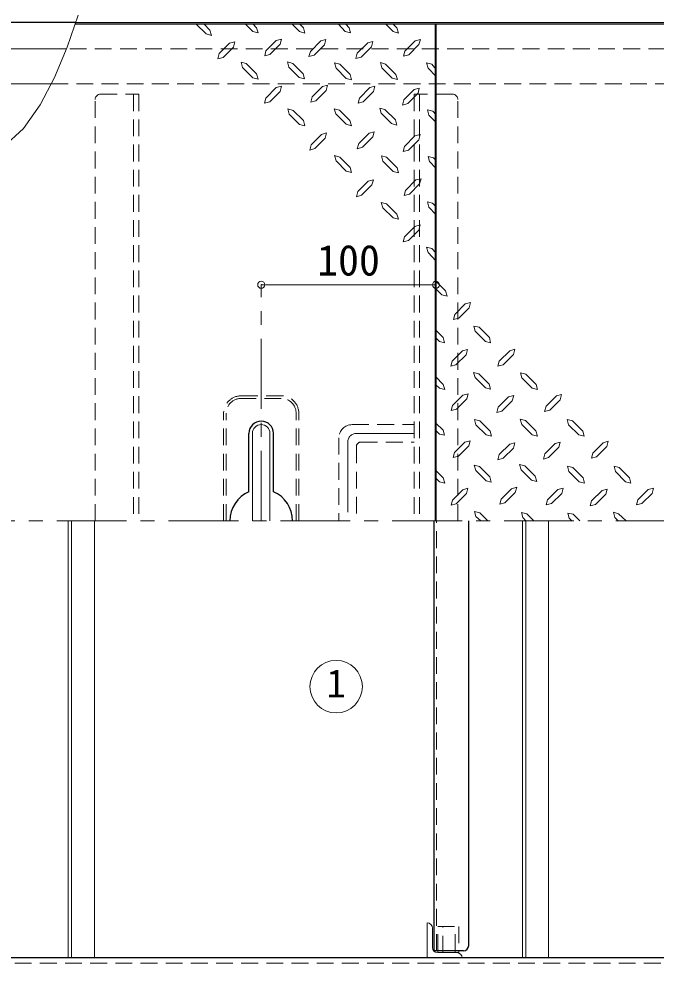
# Model space of a CAD drawing. Units: millimetres at full size, sheet at 1:8; details may follow other scales. Extents: x -1700 to 1540, y -1124 to 1124.
# Drawn here: x -589 to -224, y 296 to 836 of the extents above; entities that cross this region are included whole.
import ezdxf
from ezdxf.enums import TextEntityAlignment as Align

# ---------------------------------------------------------------- set-up
doc = ezdxf.new("R2010")
doc.units = ezdxf.units.MM
doc.header["$LTSCALE"] = 8
doc.header["$PDMODE"] = 32
doc.header["$PDSIZE"] = 4
doc.linetypes.add('CHAIN1', pattern=[8, 5, -1, 1, -1])
doc.linetypes.add('DASHED1', pattern=[1.8, 1.2, -0.6])
doc.layers.add('0-A', color=4, linetype='Continuous', lineweight=9)
doc.styles.add('ＭＳ ゴシック', font='')
doc.styles.get('ＭＳ ゴシック').set_extended_font_data('MS Gothic')

msp = doc.modelspace()

# ---------------------------------------------------------------- linework, layer by layer
at = {"layer": '0-A', "color": 7, "lineweight": 18}
for p, q in [((-560.96, 819.902), (-554.495, 838.198)), ((185.163, 834.015), (-555.973, 834.015)), ((-869.837, 819.015), (-561.325, 819.015)), ((-568.081, 802.593), (-560.96, 819.902)), ((-576.274, 786.893), (-568.081, 802.593)), ((-585.954, 773.428), (-576.274, 786.893)), ((-597.537, 762.82), (-585.954, 773.428)), ((-454.837, 549.015), (-454.837, 599.015)), ((-444.837, 549.015), (-444.837, 599.015)), ((-560.337, 549.015), (-560.337, 299.015)), ((-558.337, 299.015), (-558.337, 549.015)), ((-300.337, 549.015), (-300.337, 299.015)), ((-298.337, 299.015), (-298.337, 549.015)), ((-354.837, 319.015), (-354.837, 299.015)), ((-351.837, 305.015), (-351.837, 316.015)), ((-348.837, 302.015), (-348.837, 303.031)), ((-338.839, 302.015), (-338.839, 303.031)), ((-336.682, 303.031), (-336.682, 302.015)), ((-336.682, 302.015), (-348.837, 302.015))]:
    msp.add_line(p, q, dxfattribs=at)
at = {"layer": '0-A', "color": 5, "lineweight": 25}
for p, q in [((-555.892, 834.015), (-884.837, 834.015)), ((184.163, 833.015), (-556.326, 833.015)), ((-456.837, 565.598), (-456.837, 599.015)), ((-442.837, 565.598), (-442.837, 599.015)), ((-351.087, 549.015), (-351.087, 303.031)), ((-331.087, 306.031), (-331.087, 549.015)), ((-334.087, 303.031), (-351.087, 303.031)), ((150.163, 299.015), (-849.837, 299.015))]:
    msp.add_line(p, q, dxfattribs=at)
at = {"layer": '0-A'}
for p, q in [((-486.988, 833.015), (-481.321, 827.484)), ((-482.54, 833.015), (-479.165, 829.64)), ((-458.821, 833.015), (-454.603, 828.796)), ((-432.103, 833.015), (-427.884, 828.796)), ((-427.696, 833.015), (-425.634, 830.952)), ((-405.694, 833.015), (-401.728, 828.89)), ((-401.446, 833.015), (-399.478, 831.046)), ((-378.571, 833.015), (-374.353, 828.796)), ((-374.259, 833.015), (-372.196, 830.952)), ((-424.884, 827.952), (-427.884, 828.796)), ((-425.634, 830.952), (-424.884, 827.952)), ((-398.728, 828.14), (-401.728, 828.89)), ((-399.478, 831.046), (-398.728, 828.14)), ((-371.353, 827.952), (-374.353, 828.796)), ((-372.196, 830.952), (-371.353, 827.952)), ((-473.915, 816.234), (-467.915, 822.234)), ((-467.915, 822.234), (-465.009, 822.984)), ((-465.009, 822.984), (-465.759, 819.984)), ((-444.853, 815.671), (-439.04, 821.577)), ((-421.696, 817.546), (-415.79, 823.546)), ((-419.54, 815.39), (-413.634, 821.296)), ((-394.884, 816.421), (-388.884, 822.421)), ((-388.884, 822.421), (-385.978, 823.171)), ((-385.978, 823.171), (-386.728, 820.171)), ((-367.603, 817.64), (-361.696, 823.64)), ((-365.446, 815.484), (-359.54, 821.39)), ((-361.696, 823.64), (-358.696, 824.39)), ((-358.696, 824.39), (-359.54, 821.39)), ((-473.915, 816.234), (-474.665, 813.327)), ((-471.665, 814.077), (-465.759, 819.984)), ((-447.103, 817.827), (-447.853, 814.921)), ((-444.853, 815.671), (-447.853, 814.921)), ((-421.696, 817.546), (-422.54, 814.64)), ((-394.884, 816.421), (-395.634, 813.515)), ((-392.634, 814.265), (-386.728, 820.171)), ((-367.603, 817.64), (-368.446, 814.734)), ((-471.665, 814.077), (-474.665, 813.327)), ((-458.353, 810.609), (-461.259, 811.359)), ((-460.509, 808.359), (-461.259, 811.359)), ((-458.353, 810.609), (-452.446, 804.609)), ((-433.978, 808.452), (-434.728, 811.452)), ((-431.821, 810.609), (-434.728, 811.452)), ((-431.821, 810.609), (-425.821, 804.702)), ((-419.54, 815.39), (-422.54, 814.64)), ((-404.821, 810.14), (-407.821, 810.89)), ((-406.978, 807.89), (-407.821, 810.89)), ((-404.821, 810.14), (-398.915, 804.234)), ((-392.634, 814.265), (-395.634, 813.515)), ((-380.821, 808.077), (-381.665, 811.077)), ((-378.665, 810.234), (-381.665, 811.077)), ((-378.665, 810.234), (-372.759, 804.327)), ((-365.446, 815.484), (-368.446, 814.734)), ((-352.228, 810.14), (-355.228, 810.89)), ((-354.384, 807.89), (-355.228, 810.89)), ((-352.228, 810.14), (-349.837, 807.408)), ((-460.509, 808.359), (-454.603, 802.452)), ((-433.978, 808.452), (-428.071, 802.546)), ((-406.978, 807.89), (-401.165, 802.077)), ((-380.821, 808.077), (-374.915, 802.171)), ((-354.384, 807.89), (-349.837, 803.343)), ((-425.071, 801.796), (-428.071, 802.546)), ((-425.821, 804.702), (-425.071, 801.796)), ((-398.165, 801.234), (-401.165, 802.077)), ((-398.915, 804.234), (-398.165, 801.234)), ((-371.915, 801.421), (-374.915, 802.171)), ((-372.759, 804.327), (-371.915, 801.421)), ((-569.949, 799.015), (-849.837, 799.015)), ((-447.103, 790.827), (-441.196, 796.827)), ((-444.946, 788.671), (-439.04, 794.577)), ((-441.196, 796.827), (-438.29, 797.577)), ((-438.29, 797.577), (-439.04, 794.577)), ((-420.665, 791.484), (-414.759, 797.39)), ((-418.509, 789.327), (-412.603, 795.234)), ((-414.759, 797.39), (-411.853, 798.234)), ((-411.853, 798.234), (-412.603, 795.234)), ((-393.665, 790.827), (-387.759, 796.827)), ((-391.415, 788.671), (-385.603, 794.577)), ((-387.759, 796.827), (-384.759, 797.577)), ((-384.759, 797.577), (-385.603, 794.577)), ((-368.165, 789.796), (-362.259, 795.702)), ((-447.103, 790.827), (-447.946, 787.921)), ((-444.946, 788.671), (-447.946, 787.921)), ((-420.665, 791.484), (-421.509, 788.484)), ((-418.509, 789.327), (-421.509, 788.484)), ((-393.665, 790.827), (-394.415, 787.921)), ((-391.415, 788.671), (-394.415, 787.921)), ((-368.165, 789.796), (-369.009, 786.796)), ((-366.009, 787.64), (-360.103, 793.546)), ((-431.634, 783.796), (-434.54, 784.64)), ((-433.79, 781.64), (-434.54, 784.64)), ((-431.634, 783.796), (-425.634, 777.89)), ((-405.009, 783.89), (-408.009, 784.734)), ((-407.165, 781.734), (-408.009, 784.734)), ((-405.009, 783.89), (-399.103, 777.984)), ((-379.04, 784.265), (-381.946, 785.109)), ((-381.196, 782.109), (-381.946, 785.109)), ((-379.04, 784.265), (-373.04, 778.359)), ((-366.009, 787.64), (-369.009, 786.796)), ((-351.665, 783.327), (-354.665, 784.077)), ((-353.821, 781.077), (-354.665, 784.077)), ((-351.665, 783.327), (-349.837, 781.499)), ((-433.79, 781.64), (-427.884, 775.734)), ((-425.634, 777.89), (-424.884, 774.984)), ((-407.165, 781.734), (-401.259, 775.827)), ((-399.103, 777.984), (-398.259, 774.984)), ((-381.196, 782.109), (-375.29, 776.202)), ((-373.04, 778.359), (-372.29, 775.359)), ((-353.821, 781.077), (-349.837, 777.093)), ((-424.884, 774.984), (-427.884, 775.734)), ((-398.259, 774.984), (-401.259, 775.827)), ((-372.29, 775.359), (-375.29, 776.202)), ((-419.071, 761.952), (-413.165, 767.859)), ((-394.04, 764.859), (-388.134, 770.765)), ((-391.884, 762.702), (-385.978, 768.609)), ((-367.79, 763.171), (-361.884, 769.171)), ((-361.884, 769.171), (-358.884, 769.921)), ((-358.884, 769.921), (-359.728, 766.921)), ((-421.228, 764.109), (-422.071, 761.109)), ((-419.071, 761.952), (-422.071, 761.109)), ((-394.04, 764.859), (-394.884, 761.859)), ((-391.884, 762.702), (-394.884, 761.859)), ((-367.79, 763.171), (-368.54, 760.265)), ((-365.54, 761.015), (-359.728, 766.921)), ((-406.978, 754.921), (-407.821, 757.921)), ((-404.821, 757.077), (-407.821, 757.921)), ((-404.821, 757.077), (-398.915, 751.171)), ((-378.103, 756.984), (-381.009, 757.734)), ((-380.259, 754.734), (-381.009, 757.734)), ((-378.103, 756.984), (-372.103, 750.984)), ((-365.54, 761.015), (-368.54, 760.265)), ((-353.54, 754.452), (-354.29, 757.452)), ((-351.29, 756.702), (-354.29, 757.452)), ((-351.29, 756.702), (-349.837, 755.249)), ((-406.978, 754.921), (-401.165, 749.015)), ((-398.915, 751.171), (-398.165, 748.171)), ((-380.259, 754.734), (-374.353, 748.827)), ((-372.103, 750.984), (-371.353, 748.077)), ((-353.54, 754.452), (-349.837, 750.749)), ((-398.165, 748.171), (-401.165, 749.015)), ((-371.353, 748.077), (-374.353, 748.827)), ((-394.509, 737.39), (-388.603, 743.296)), ((-392.353, 735.234), (-386.446, 741.14)), ((-367.228, 737.952), (-361.321, 743.952)), ((-364.978, 735.796), (-359.165, 741.702)), ((-361.321, 743.952), (-358.321, 744.702)), ((-358.321, 744.702), (-359.165, 741.702)), ((-394.509, 737.39), (-395.353, 734.39)), ((-392.353, 735.234), (-395.353, 734.39)), ((-367.228, 737.952), (-367.978, 735.046)), ((-364.978, 735.796), (-367.978, 735.046)), ((-378.103, 730.359), (-381.103, 731.109)), ((-380.259, 728.109), (-381.103, 731.109)), ((-378.103, 730.359), (-372.196, 724.452)), ((-353.915, 728.484), (-354.759, 731.484)), ((-351.759, 730.734), (-354.759, 731.484)), ((-351.759, 730.734), (-349.837, 728.812)), ((-380.259, 728.109), (-374.353, 722.296)), ((-372.196, 724.452), (-371.353, 721.452)), ((-353.915, 728.484), (-349.837, 724.242)), ((-371.353, 721.452), (-374.353, 722.296)), ((-367.79, 711.515), (-361.884, 717.421)), ((-365.54, 709.359), (-359.728, 715.265)), ((-361.884, 717.421), (-358.884, 718.265)), ((-358.884, 718.265), (-359.728, 715.265)), ((-367.79, 711.515), (-368.54, 708.515)), ((-365.54, 709.359), (-368.54, 708.515)), ((-354.384, 702.515), (-355.228, 705.515)), ((-352.228, 704.765), (-355.228, 705.515)), ((-354.384, 702.515), (-349.837, 697.786)), ((-352.228, 704.765), (-349.837, 702.374)), ((-349.837, 686.165), (-344.306, 680.499)), ((-449.837, 684.015), (-349.837, 684.015)), ((-349.837, 681.718), (-346.462, 678.343)), ((-333.056, 673.093), (-339.056, 667.093)), ((-330.9, 670.843), (-336.806, 664.937)), ((-333.056, 673.093), (-330.15, 673.843)), ((-330.9, 670.843), (-330.15, 673.843)), ((-339.056, 667.093), (-339.806, 664.187)), ((-339.806, 664.187), (-336.806, 664.937)), ((-327.431, 657.531), (-328.181, 660.437)), ((-325.181, 659.687), (-328.181, 660.437)), ((-325.181, 659.687), (-319.275, 653.781)), ((-349.837, 657.999), (-345.618, 653.781)), ((-327.431, 657.531), (-321.431, 651.624)), ((-332.493, 644.031), (-338.4, 638.218)), ((-334.65, 646.281), (-331.743, 647.031)), ((-332.493, 644.031), (-331.743, 647.031)), ((-307.65, 646.281), (-313.65, 640.374)), ((-305.493, 644.124), (-311.4, 638.218)), ((-307.65, 646.281), (-304.743, 647.124)), ((-305.493, 644.124), (-304.743, 647.124)), ((-313.65, 640.374), (-314.4, 637.468)), ((-314.4, 637.468), (-311.4, 638.218)), ((-325.275, 633.156), (-328.275, 633.906)), ((-327.431, 630.999), (-328.275, 633.906)), ((-325.275, 633.156), (-319.368, 627.249)), ((-300.618, 630.812), (-301.462, 633.718)), ((-298.462, 632.968), (-301.462, 633.718)), ((-298.462, 632.968), (-292.556, 627.062)), ((-349.837, 631.281), (-345.618, 627.062)), ((-349.837, 626.874), (-347.775, 624.812)), ((-344.775, 624.062), (-345.618, 627.062)), ((-327.431, 630.999), (-321.525, 624.999)), ((-318.618, 624.249), (-319.368, 627.249)), ((-300.618, 630.812), (-294.712, 624.812)), ((-291.806, 624.062), (-292.556, 627.062)), ((-347.775, 624.812), (-344.775, 624.062)), ((-334.368, 620.874), (-331.462, 621.718)), ((-332.212, 618.718), (-331.462, 621.718)), ((-321.525, 624.999), (-318.618, 624.249)), ((-294.712, 624.812), (-291.806, 624.062)), ((-280.931, 620.406), (-277.931, 621.249)), ((-278.775, 618.249), (-277.931, 621.249)), ((-334.368, 620.874), (-340.368, 614.968)), ((-332.212, 618.718), (-338.118, 612.812)), ((-308.306, 619.843), (-314.212, 613.937)), ((-306.15, 617.687), (-312.056, 611.781)), ((-308.306, 619.843), (-305.306, 620.687)), ((-306.15, 617.687), (-305.306, 620.687)), ((-278.775, 618.249), (-284.681, 612.343)), ((-314.212, 613.937), (-315.056, 611.031)), ((-315.056, 611.031), (-312.056, 611.781)), ((-326.962, 603.999), (-327.712, 606.999)), ((-324.712, 606.156), (-327.712, 606.999)), ((-324.712, 606.156), (-318.9, 600.343)), ((-300.712, 604.187), (-301.556, 607.187)), ((-298.556, 606.343), (-301.556, 607.187)), ((-298.556, 606.343), (-292.65, 600.437)), ((-271.743, 606.156), (-274.743, 606.999)), ((-273.9, 603.999), (-274.743, 606.999)), ((-271.743, 606.156), (-265.837, 600.343)), ((-349.837, 604.872), (-345.712, 600.906)), ((-349.837, 600.624), (-347.868, 598.656)), ((-344.962, 597.906), (-345.712, 600.906)), ((-326.962, 603.999), (-321.056, 598.093)), ((-318.056, 597.343), (-318.9, 600.343)), ((-300.712, 604.187), (-294.806, 598.281)), ((-291.806, 597.437), (-292.65, 600.437)), ((-273.9, 603.999), (-267.993, 598.093)), ((-264.993, 597.343), (-265.837, 600.343)), ((-347.868, 598.656), (-344.962, 597.906)), ((-333.243, 594.062), (-330.337, 594.812)), ((-331.087, 591.812), (-330.337, 594.812)), ((-321.056, 598.093), (-318.056, 597.343)), ((-294.806, 598.281), (-291.806, 597.437)), ((-267.993, 598.093), (-264.993, 597.343)), ((-254.212, 593.687), (-251.212, 594.531)), ((-252.056, 591.531), (-251.212, 594.531)), ((-333.243, 594.062), (-339.243, 588.062)), ((-331.087, 591.812), (-336.993, 585.906)), ((-307.65, 592.843), (-313.65, 586.937)), ((-305.493, 590.593), (-311.4, 584.781)), ((-307.65, 592.843), (-304.743, 593.593)), ((-305.493, 590.593), (-304.743, 593.593)), ((-281.681, 593.218), (-287.587, 587.312)), ((-279.525, 591.062), (-285.431, 585.156)), ((-281.681, 593.218), (-278.681, 594.062)), ((-279.525, 591.062), (-278.681, 594.062)), ((-254.212, 593.687), (-260.118, 587.781)), ((-252.056, 591.531), (-257.962, 585.624)), ((-339.243, 588.062), (-339.993, 585.156)), ((-339.993, 585.156), (-336.993, 585.906)), ((-313.65, 586.937), (-314.4, 583.937)), ((-314.4, 583.937), (-311.4, 584.781)), ((-324.9, 579.999), (-327.9, 580.843)), ((-327.056, 577.843), (-327.9, 580.843)), ((-324.9, 579.999), (-318.993, 574.093)), ((-301.087, 578.218), (-301.931, 581.124)), ((-298.931, 580.374), (-301.931, 581.124)), ((-301.087, 578.218), (-295.181, 572.218)), ((-298.931, 580.374), (-293.025, 574.468)), ((-273.806, 577.281), (-274.556, 580.187)), ((-271.556, 579.437), (-274.556, 580.187)), ((-271.556, 579.437), (-265.65, 573.531)), ((-247.181, 577.281), (-247.931, 580.281)), ((-244.931, 579.437), (-247.931, 580.281)), ((-244.931, 579.437), (-239.118, 573.531)), ((-349.837, 577.749), (-345.618, 573.531)), ((-349.837, 573.437), (-347.775, 571.374)), ((-344.775, 570.531), (-345.618, 573.531)), ((-327.056, 577.843), (-321.15, 571.937)), ((-318.243, 571.093), (-318.993, 574.093)), ((-292.181, 571.468), (-293.025, 574.468)), ((-273.806, 577.281), (-267.806, 571.281)), ((-264.9, 570.531), (-265.65, 573.531)), ((-247.181, 577.281), (-241.275, 571.374)), ((-238.275, 570.531), (-239.118, 573.531)), ((-347.775, 571.374), (-344.775, 570.531)), ((-334.462, 566.781), (-331.556, 567.624)), ((-332.306, 564.624), (-331.556, 567.624)), ((-321.15, 571.937), (-318.243, 571.093)), ((-306.618, 567.343), (-312.525, 561.437)), ((-306.618, 567.343), (-303.618, 568.187)), ((-304.462, 565.187), (-303.618, 568.187)), ((-295.181, 572.218), (-292.181, 571.468)), ((-279.993, 566.968), (-277.087, 567.718)), ((-277.837, 564.718), (-277.087, 567.718)), ((-267.806, 571.281), (-264.9, 570.531)), ((-254.775, 566.406), (-251.868, 567.156)), ((-252.618, 564.156), (-251.868, 567.156)), ((-241.275, 571.374), (-238.275, 570.531)), ((-228.337, 566.968), (-225.337, 567.718)), ((-226.181, 564.718), (-225.337, 567.718)), ((-334.462, 566.781), (-340.462, 560.874)), ((-332.306, 564.624), (-338.212, 558.718)), ((-304.462, 565.187), (-310.368, 559.281)), ((-279.993, 566.968), (-285.993, 561.062)), ((-277.837, 564.718), (-283.743, 558.906)), ((-254.775, 566.406), (-260.775, 560.499)), ((-252.618, 564.156), (-258.525, 558.343)), ((-228.337, 566.968), (-234.243, 561.062)), ((-226.181, 564.718), (-232.087, 558.906)), ((-340.462, 560.874), (-341.212, 557.874)), ((-341.212, 557.874), (-338.212, 558.718)), ((-285.993, 561.062), (-286.743, 558.062)), ((-286.743, 558.062), (-283.743, 558.906)), ((-260.775, 560.499), (-261.525, 557.499)), ((-261.525, 557.499), (-258.525, 558.343)), ((-234.243, 561.062), (-235.087, 558.062)), ((-235.087, 558.062), (-232.087, 558.906)), ((-326.962, 551.406), (-327.712, 554.406)), ((-324.712, 553.562), (-327.712, 554.406)), ((-326.962, 551.406), (-324.23, 549.015)), ((-324.712, 553.562), (-320.165, 549.015)), ((-300.15, 550.843), (-300.9, 553.843)), ((-297.9, 552.999), (-300.9, 553.843)), ((-297.9, 552.999), (-293.915, 549.015)), ((-271.275, 552.718), (-274.275, 553.468)), ((-273.525, 550.468), (-274.275, 553.468)), ((-271.275, 552.718), (-267.571, 549.015)), ((-245.306, 553.093), (-248.306, 553.937)), ((-247.556, 550.937), (-248.306, 553.937)), ((-247.556, 550.937), (-245.634, 549.015)), ((-245.306, 553.093), (-241.065, 549.015)), ((-545.337, 549.015), (-545.337, 299.015)), ((-300.15, 550.843), (-298.321, 549.015)), ((-285.337, 549.015), (-285.337, 299.015)), ((-273.525, 550.468), (-272.071, 549.015))]:
    msp.add_line(p, q, dxfattribs=at)
at = {"layer": '0-A', "color": 1, "lineweight": 40}
msp.add_line((-349.837, 549.015), (-349.837, 833.015), dxfattribs=at)
at = {"layer": '0-A', "linetype": 'DASHED1'}
for p, q in [((170.163, 819.015), (-561.325, 819.015)), ((-569.949, 799.015), (150.163, 799.015)), ((-522.837, 793.015), (-522.837, 549.015)), ((-359.337, 793.015), (-359.337, 549.015)), ((-348.837, 303.031), (-348.837, 317.015)), ((-348.837, 317.015), (-336.682, 317.015)), ((-345.837, 302.015), (-345.837, 317.015)), ((-338.839, 303.031), (-338.839, 317.015)), ((-336.682, 317.015), (-336.682, 303.031))]:
    msp.add_line(p, q, dxfattribs=at)
at = {"layer": '0-A', "color": 7, "linetype": 'DASHED1', "lineweight": 18}
for p, q in [((-544.837, 549.015), (-544.837, 790.015)), ((-541.837, 793.015), (-519.837, 793.015)), ((-519.837, 793.015), (-519.837, 549.015)), ((-362.337, 793.015), (-362.337, 549.015)), ((-340.337, 793.015), (-362.337, 793.015)), ((-337.337, 549.015), (-337.337, 790.015)), ((-461.337, 620.515), (-438.337, 620.515)), ((-438.337, 619.015), (-461.337, 619.015)), ((-471.337, 549.015), (-471.337, 610.515)), ((-469.837, 549.015), (-469.837, 610.515)), ((-429.837, 549.015), (-429.837, 610.515)), ((-428.337, 549.015), (-428.337, 610.515)), ((-397.837, 604.015), (-362.337, 604.015)), ((-405.337, 596.515), (-405.337, 549.015)), ((-395.337, 591.515), (-395.337, 549.015)), ((-392.837, 594.015), (-362.337, 594.015)), ((-349.587, 303.031), (-349.587, 549.015)), ((153.163, 296.015), (-852.837, 296.015))]:
    msp.add_line(p, q, dxfattribs=at)
at = {"layer": '0-A', "linetype": 'CHAIN1'}
for p, q in [((-449.837, 549.015), (-449.837, 684.015)), ((-395.337, 599.015), (-362.337, 599.015)), ((-400.337, 594.015), (-400.337, 549.015)), ((-1014.837, 549.015), (550.163, 549.015))]:
    msp.add_line(p, q, dxfattribs=at)
at = {"layer": '0-A'}
for points in [[(-454.509, 833.015), (-452.446, 830.952), (-451.603, 828.046), (-454.603, 828.796)], [(-479.165, 829.64), (-478.321, 826.64), (-481.321, 827.484)], [(-447.103, 817.827), (-441.196, 823.827), (-438.196, 824.577), (-439.04, 821.577)], [(-415.79, 823.546), (-412.884, 824.296), (-413.634, 821.296)], [(-452.446, 804.609), (-451.603, 801.702), (-454.603, 802.452)], [(-362.259, 795.702), (-359.353, 796.546), (-360.103, 793.546)], [(-421.228, 764.109), (-415.321, 770.015), (-412.415, 770.859), (-413.165, 767.859)], [(-388.134, 770.765), (-385.134, 771.515), (-385.978, 768.609)], [(-388.603, 743.296), (-385.603, 744.046), (-386.446, 741.14)], [(-346.462, 678.343), (-343.462, 677.499), (-344.306, 680.499)], [(-349.837, 653.687), (-347.775, 651.624), (-344.868, 650.781), (-345.618, 653.781)], [(-321.431, 651.624), (-318.525, 650.781), (-319.275, 653.781)], [(-334.65, 646.281), (-340.65, 640.374), (-341.4, 637.374), (-338.4, 638.218)], [(-280.931, 620.406), (-286.837, 614.499), (-287.681, 611.593), (-284.681, 612.343)], [(-340.368, 614.968), (-341.118, 612.062), (-338.118, 612.812)], [(-287.587, 587.312), (-288.337, 584.312), (-285.431, 585.156)], [(-260.118, 587.781), (-260.868, 584.781), (-257.962, 585.624)], [(-312.525, 561.437), (-313.368, 558.531), (-310.368, 559.281)]]:
    msp.add_lwpolyline(points, dxfattribs=at)
at = {"layer": '0-A', "color": 7, "lineweight": 18}
msp.add_circle((-406.949, 454.146), 15, dxfattribs=at)
at = {"layer": '0-A', "color": 7, "linetype": 'DASHED1', "lineweight": 18}
for centre, radius, start, end in [((-541.837, 790.015), 3, 90, 180), ((-340.337, 790.015), 3, 0, 90), ((-461.337, 610.515), 10, 90, 180), ((-461.337, 610.515), 8.5, 90, 180), ((-438.337, 610.515), 10, 0, 90), ((-438.337, 610.515), 8.5, 0, 90), ((-397.837, 596.515), 7.5, 90, 180), ((-392.837, 591.515), 2.5, 90, 180)]:
    msp.add_arc(centre, radius, start, end, dxfattribs=at)
at = {"layer": '0-A', "color": 5, "lineweight": 25}
for centre, radius, start, end in [((-449.837, 599.015), 7, 0, 180), ((-449.837, 549.015), 18, 112.88538, 180), ((-449.837, 549.015), 18, 0, 67.11462), ((-334.087, 306.031), 3, 270, 0)]:
    msp.add_arc(centre, radius, start, end, dxfattribs=at)
at = {"layer": '0-A', "color": 7, "lineweight": 18}
for centre, radius, start, end in [((-449.837, 599.015), 5, 0, 180), ((-354.837, 316.015), 3, 0, 90), ((-348.837, 305.015), 3, 180, 270), ((-337.837, 299.015), 3, 0, 90)]:
    msp.add_arc(centre, radius, start, end, dxfattribs=at)
at = {"layer": '0-A', "linetype": 'CHAIN1'}
msp.add_arc((-395.337, 594.015), 5, 90, 180, dxfattribs=at)
at = {"layer": '0-A', "color": 1}
for p in [(-449.837, 684.015), (-349.837, 684.015)]:
    msp.add_point(p, dxfattribs=at)

# ---------------------------------------------------------------- texts
at = {"layer": '0-A', "color": 7, "style": 'ＭＳ ゴシック'}
for s, height, p in [('100', 17.6, (-417.837, 684.015)), ('1', 16.13, (-412.449, 443.146))]:
    msp.add_text(s, height=height, dxfattribs=at).set_placement(p, align=Align.BOTTOM_LEFT)

doc.saveas('drawing.dxf')
